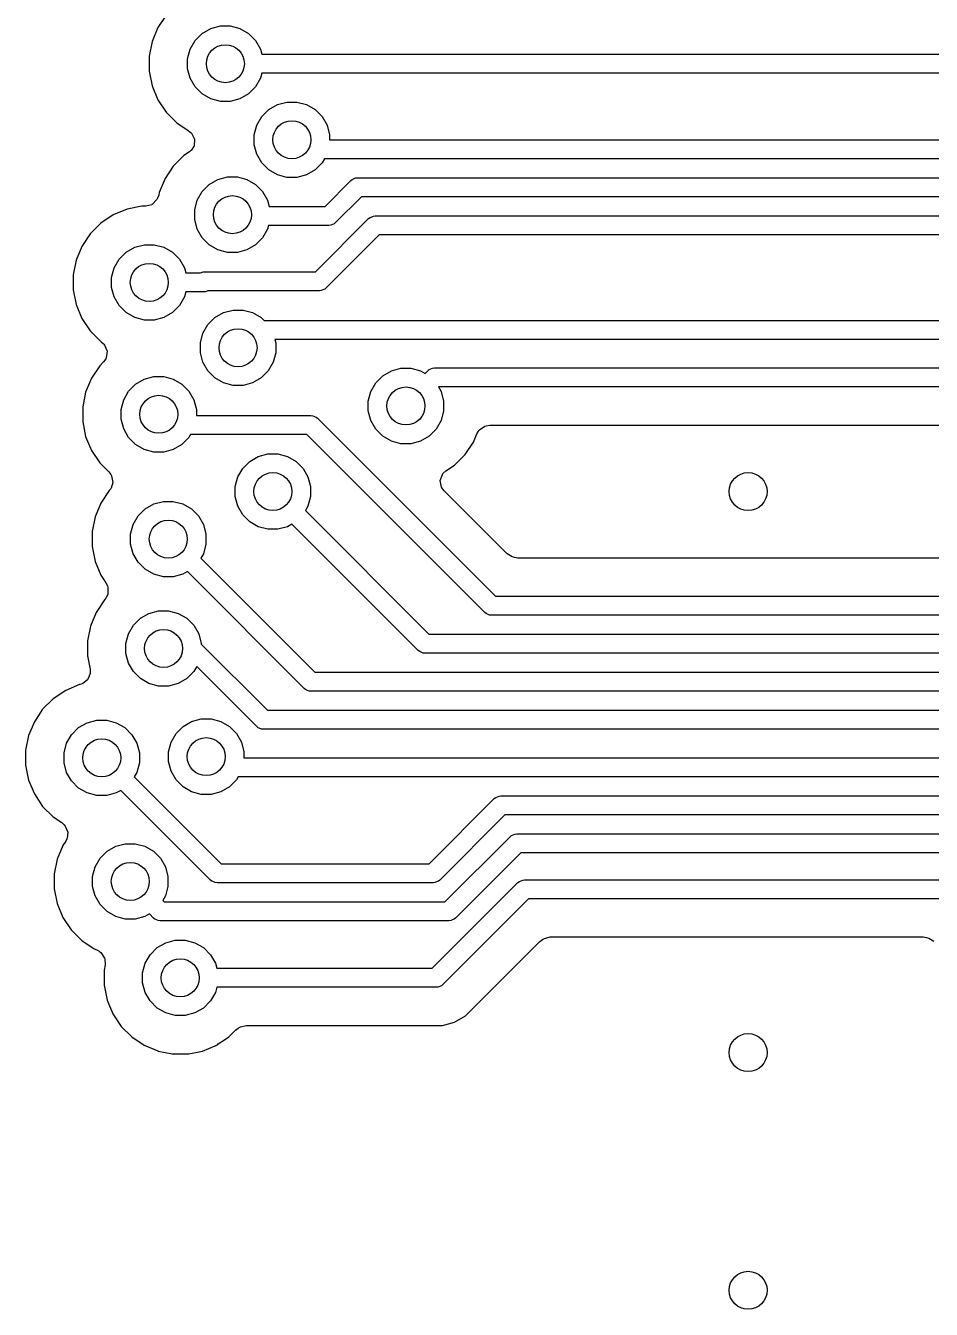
# Model space of a CAD drawing. Header units: inches. Extents: x 0.71 to 7.56, y -5.16 to -0.79.
# Drawn here: x 3.224 to 3.599, y -3.787 to -3.256 of the extents above; entities that cross this region are included whole.
import ezdxf

# ---------------------------------------------------------------- set-up
doc = ezdxf.new("R2010")
doc.units = ezdxf.units.IN
doc.header["$MEASUREMENT"] = 0
doc.layers.add('BLACK', color=250, linetype='CONTINUOUS')

msp = doc.modelspace()

# ---------------------------------------------------------------- linework, layer by layer
at = {"layer": 'BLACK', "linetype": 'CONTINUOUS'}
for p, q in [((3.28261, -3.25156), (3.27916, -3.25672)), ((3.27916, -3.25673), (3.27678, -3.26246)), ((3.27916, -3.25672), (3.27916, -3.25673)), ((3.27916, -3.25673), (3.27916, -3.25673)), ((3.2975, -3.25916), (3.30106, -3.2571)), ((3.30106, -3.2571), (3.30503, -3.25604)), ((3.30503, -3.25604), (3.30914, -3.25604)), ((3.30914, -3.25604), (3.31311, -3.2571)), ((3.31311, -3.2571), (3.31667, -3.25916)), ((3.27678, -3.26246), (3.27557, -3.26855)), ((3.27678, -3.26246), (3.27678, -3.26246)), ((3.29254, -3.26563), (3.29459, -3.26207)), ((3.29459, -3.26207), (3.2975, -3.25916)), ((3.31667, -3.25916), (3.31958, -3.26207)), ((3.31958, -3.26207), (3.32164, -3.26563)), ((3.27557, -3.26855), (3.27557, -3.26855)), ((3.27557, -3.26855), (3.27557, -3.27476)), ((3.29147, -3.2696), (3.29254, -3.26563)), ((3.32164, -3.26563), (3.3222, -3.26772)), ((3.3222, -3.26772), (3.74246, -3.26772)), ((3.29147, -3.27371), (3.29147, -3.2696)), ((3.29254, -3.27768), (3.29147, -3.27371)), ((3.27557, -3.27476), (3.27557, -3.27476)), ((3.27557, -3.27476), (3.27557, -3.27476)), ((3.27557, -3.27476), (3.27678, -3.28085)), ((3.29459, -3.28124), (3.29254, -3.27768)), ((3.32164, -3.27768), (3.31958, -3.28124)), ((3.3222, -3.27559), (3.32164, -3.27768)), ((3.74409, -3.27559), (3.3222, -3.27559)), ((3.27678, -3.28085), (3.27678, -3.28085)), ((3.27678, -3.28085), (3.27916, -3.28658)), ((3.2975, -3.28415), (3.29459, -3.28124)), ((3.30106, -3.2862), (3.2975, -3.28415)), ((3.31667, -3.28415), (3.31311, -3.2862)), ((3.31958, -3.28124), (3.31667, -3.28415)), ((3.27916, -3.28658), (3.27916, -3.28658)), ((3.27916, -3.28658), (3.27916, -3.28658)), ((3.27916, -3.28658), (3.28261, -3.29174)), ((3.30503, -3.28727), (3.30106, -3.2862)), ((3.30914, -3.28727), (3.30503, -3.28727)), ((3.31311, -3.2862), (3.30914, -3.28727)), ((3.32507, -3.29064), (3.32863, -3.28859)), ((3.32863, -3.28859), (3.3326, -3.28752)), ((3.3326, -3.28752), (3.33672, -3.28752)), ((3.33672, -3.28752), (3.34069, -3.28859)), ((3.34069, -3.28859), (3.34425, -3.29064)), ((3.28261, -3.29174), (3.28261, -3.29174)), ((3.28261, -3.29174), (3.28261, -3.29174)), ((3.28261, -3.29174), (3.287, -3.29613)), ((3.32011, -3.29711), (3.32217, -3.29355)), ((3.32217, -3.29355), (3.32507, -3.29064)), ((3.34425, -3.29064), (3.34715, -3.29355)), ((3.34715, -3.29355), (3.34921, -3.29711)), ((3.287, -3.29613), (3.287, -3.29613)), ((3.287, -3.29613), (3.287, -3.29613)), ((3.287, -3.29613), (3.29174, -3.29931)), ((3.29174, -3.29931), (3.29245, -3.29988)), ((3.29245, -3.29988), (3.29303, -3.30044)), ((3.29303, -3.30044), (3.29437, -3.30285)), ((3.31905, -3.30108), (3.32011, -3.29711)), ((3.34921, -3.29711), (3.35027, -3.30108)), ((3.29416, -3.30569), (3.29294, -3.30756)), ((3.29419, -3.30559), (3.29416, -3.30569)), ((3.29437, -3.30285), (3.29419, -3.30559)), ((3.29419, -3.30559), (3.29419, -3.30559)), ((3.31905, -3.30519), (3.31905, -3.30108)), ((3.32011, -3.30916), (3.31905, -3.30519)), ((3.35027, -3.30108), (3.35027, -3.30315)), ((3.35027, -3.30315), (3.76445, -3.30315)), ((3.28993, -3.30968), (3.28555, -3.31407)), ((3.29219, -3.30817), (3.28993, -3.30968)), ((3.28993, -3.30968), (3.28993, -3.30968)), ((3.29285, -3.30764), (3.29219, -3.30817)), ((3.29294, -3.30756), (3.29285, -3.30764)), ((3.32217, -3.31272), (3.32011, -3.30916)), ((3.34813, -3.31102), (3.34715, -3.31272)), ((3.76608, -3.31102), (3.34813, -3.31102)), ((3.28555, -3.31407), (3.2821, -3.31923)), ((3.28555, -3.31407), (3.28555, -3.31407)), ((3.28555, -3.31407), (3.28555, -3.31407)), ((3.32507, -3.31563), (3.32217, -3.31272)), ((3.32863, -3.31768), (3.32507, -3.31563)), ((3.34425, -3.31563), (3.34069, -3.31768)), ((3.34715, -3.31272), (3.34425, -3.31563)), ((3.2821, -3.31923), (3.27972, -3.32497)), ((3.2821, -3.31923), (3.2821, -3.31923)), ((3.2821, -3.31923), (3.2821, -3.31923)), ((3.29753, -3.32457), (3.30044, -3.32167)), ((3.30044, -3.32167), (3.304, -3.31961)), ((3.304, -3.31961), (3.30797, -3.31855)), ((3.30797, -3.31855), (3.31208, -3.31855)), ((3.31208, -3.31855), (3.31605, -3.31961)), ((3.31605, -3.31961), (3.31961, -3.32167)), ((3.31961, -3.32167), (3.32252, -3.32457)), ((3.3326, -3.31875), (3.32863, -3.31768)), ((3.33672, -3.31875), (3.3326, -3.31875)), ((3.34069, -3.31768), (3.33672, -3.31875)), ((3.34837, -3.33071), (3.35903, -3.32005)), ((3.35903, -3.32005), (3.35962, -3.31956)), ((3.35962, -3.31956), (3.36104, -3.31897)), ((3.36104, -3.31897), (3.36181, -3.3189)), ((3.36181, -3.3189), (3.78767, -3.3189)), ((3.2795, -3.32607), (3.27904, -3.32738)), ((3.27972, -3.32497), (3.2795, -3.32607)), ((3.27972, -3.32497), (3.27972, -3.32497)), ((3.29548, -3.32813), (3.29753, -3.32457)), ((3.32252, -3.32457), (3.32457, -3.32813)), ((3.36344, -3.32677), (3.35278, -3.33743)), ((3.7893, -3.32677), (3.36344, -3.32677)), ((3.2664, -3.3319), (3.26066, -3.33428)), ((3.27249, -3.33069), (3.2664, -3.3319)), ((3.2664, -3.3319), (3.2664, -3.3319)), ((3.27418, -3.33069), (3.27249, -3.33069)), ((3.27659, -3.33005), (3.27418, -3.33069)), ((3.27666, -3.33001), (3.27659, -3.33005)), ((3.27684, -3.32991), (3.27666, -3.33001)), ((3.27875, -3.32793), (3.27684, -3.32991)), ((3.27684, -3.32991), (3.27684, -3.32991)), ((3.27684, -3.32991), (3.27684, -3.32991)), ((3.27684, -3.32991), (3.27684, -3.32991)), ((3.27684, -3.32991), (3.27684, -3.32991)), ((3.27904, -3.32738), (3.27875, -3.32793)), ((3.29441, -3.3321), (3.29548, -3.32813)), ((3.29441, -3.33621), (3.29441, -3.3321)), ((3.32457, -3.32813), (3.32526, -3.33071)), ((3.32526, -3.33071), (3.34837, -3.33071)), ((3.2555, -3.33773), (3.25111, -3.34211)), ((3.26066, -3.33428), (3.2555, -3.33772)), ((3.2555, -3.33772), (3.2555, -3.33772)), ((3.2555, -3.33772), (3.2555, -3.33773)), ((3.26066, -3.33428), (3.26066, -3.33428)), ((3.26066, -3.33428), (3.26066, -3.33428)), ((3.29548, -3.34019), (3.29441, -3.33621)), ((3.34444, -3.35778), (3.36642, -3.3358)), ((3.35278, -3.33743), (3.35219, -3.33792)), ((3.36642, -3.3358), (3.36702, -3.33531)), ((3.36702, -3.33531), (3.36743, -3.33514)), ((3.36743, -3.33514), (3.36844, -3.33472)), ((3.36844, -3.33472), (3.36921, -3.33465)), ((3.36921, -3.33465), (3.82347, -3.33465)), ((3.25111, -3.34211), (3.24766, -3.34728)), ((3.25111, -3.34211), (3.25111, -3.34211)), ((3.25111, -3.34211), (3.25111, -3.34211)), ((3.29753, -3.34375), (3.29548, -3.34019)), ((3.32457, -3.34019), (3.32252, -3.34375)), ((3.325, -3.33858), (3.32457, -3.34019)), ((3.35, -3.33858), (3.325, -3.33858)), ((3.37084, -3.34252), (3.34885, -3.3645)), ((3.35077, -3.33851), (3.35, -3.33858)), ((3.35219, -3.33792), (3.35077, -3.33851)), ((3.82347, -3.34252), (3.37084, -3.34252)), ((3.24766, -3.34728), (3.24529, -3.35301)), ((3.24766, -3.34728), (3.24766, -3.34728)), ((3.24766, -3.34728), (3.24766, -3.34728)), ((3.266, -3.34971), (3.26956, -3.34766)), ((3.26956, -3.34766), (3.27354, -3.34659)), ((3.27354, -3.34659), (3.27765, -3.34659)), ((3.27765, -3.34659), (3.28162, -3.34766)), ((3.28162, -3.34766), (3.28518, -3.34971)), ((3.30044, -3.34665), (3.29753, -3.34375)), ((3.304, -3.34871), (3.30044, -3.34665)), ((3.31961, -3.34665), (3.31605, -3.34871)), ((3.32252, -3.34375), (3.31961, -3.34665)), ((3.24529, -3.35301), (3.24407, -3.3591)), ((3.24529, -3.35301), (3.24529, -3.35301)), ((3.26104, -3.35618), (3.2631, -3.35262)), ((3.2631, -3.35262), (3.266, -3.34971)), ((3.28518, -3.34971), (3.28808, -3.35262)), ((3.28808, -3.35262), (3.29014, -3.35618)), ((3.30797, -3.34977), (3.304, -3.34871)), ((3.31208, -3.34977), (3.30797, -3.34977)), ((3.31605, -3.34871), (3.31208, -3.34977)), ((3.25998, -3.36015), (3.26104, -3.35618)), ((3.29014, -3.35618), (3.2907, -3.35827)), ((3.2907, -3.35827), (3.29685, -3.35827)), ((3.29685, -3.35827), (3.29784, -3.35786)), ((3.29784, -3.35786), (3.29861, -3.35778)), ((3.29861, -3.35778), (3.34444, -3.35778)), ((3.24407, -3.3591), (3.24407, -3.3591)), ((3.24407, -3.3591), (3.24407, -3.36531)), ((3.25998, -3.36426), (3.25998, -3.36015)), ((3.26104, -3.36823), (3.25998, -3.36426)), ((3.24407, -3.36531), (3.24407, -3.36531)), ((3.24407, -3.36531), (3.24407, -3.36531)), ((3.24407, -3.36531), (3.24529, -3.3714)), ((3.2631, -3.37179), (3.26104, -3.36823)), ((3.29014, -3.36823), (3.28808, -3.37179)), ((3.2907, -3.36614), (3.29014, -3.36823)), ((3.29812, -3.36614), (3.2907, -3.36614)), ((3.29889, -3.36607), (3.29812, -3.36614)), ((3.29988, -3.36566), (3.29889, -3.36607)), ((3.34607, -3.36566), (3.29988, -3.36566)), ((3.34684, -3.36558), (3.34607, -3.36566)), ((3.34826, -3.36499), (3.34684, -3.36558)), ((3.34885, -3.3645), (3.34826, -3.36499)), ((3.24529, -3.3714), (3.24529, -3.3714)), ((3.24529, -3.3714), (3.24529, -3.3714)), ((3.24529, -3.3714), (3.24766, -3.37713)), ((3.266, -3.3747), (3.2631, -3.37179)), ((3.26956, -3.37675), (3.266, -3.3747)), ((3.28518, -3.3747), (3.28162, -3.37675)), ((3.28808, -3.37179), (3.28518, -3.3747)), ((3.30277, -3.37676), (3.30633, -3.37471)), ((3.30633, -3.37471), (3.3103, -3.37364)), ((3.3103, -3.37364), (3.31441, -3.37364)), ((3.31441, -3.37364), (3.31838, -3.37471)), ((3.31838, -3.37471), (3.32194, -3.37676)), ((3.24766, -3.37713), (3.24766, -3.37713)), ((3.24766, -3.37713), (3.24766, -3.37713)), ((3.24766, -3.37713), (3.24766, -3.37713)), ((3.24766, -3.37713), (3.24766, -3.37713)), ((3.24766, -3.37713), (3.24766, -3.37713)), ((3.24766, -3.37713), (3.25111, -3.38229)), ((3.27354, -3.37782), (3.26956, -3.37675)), ((3.27765, -3.37782), (3.27354, -3.37782)), ((3.28162, -3.37675), (3.27765, -3.37782)), ((3.2978, -3.38323), (3.29986, -3.37967)), ((3.29986, -3.37967), (3.30277, -3.37676)), ((3.32194, -3.37676), (3.32313, -3.37795)), ((3.32313, -3.37795), (3.74616, -3.37795)), ((3.25111, -3.38229), (3.25111, -3.38229)), ((3.25111, -3.38229), (3.25111, -3.3823)), ((3.25111, -3.3823), (3.2555, -3.38668)), ((3.29674, -3.3872), (3.2978, -3.38323)), ((3.2555, -3.38668), (3.2555, -3.38668)), ((3.2555, -3.38668), (3.2555, -3.38668)), ((3.2555, -3.38668), (3.2555, -3.38668)), ((3.2555, -3.38668), (3.25572, -3.38683)), ((3.25572, -3.38683), (3.25647, -3.3875)), ((3.25647, -3.3875), (3.25675, -3.38776)), ((3.25675, -3.38776), (3.2571, -3.38818)), ((3.2571, -3.38818), (3.2582, -3.3907)), ((3.2582, -3.3907), (3.25776, -3.39342)), ((3.29674, -3.39131), (3.29674, -3.3872)), ((3.74629, -3.38583), (3.3276, -3.38583)), ((3.3276, -3.38583), (3.32797, -3.3872)), ((3.32797, -3.3872), (3.32797, -3.39131)), ((3.25662, -3.39515), (3.25505, -3.39673)), ((3.25757, -3.39381), (3.25662, -3.39515)), ((3.25776, -3.39342), (3.25757, -3.39381)), ((3.2978, -3.39528), (3.29674, -3.39131)), ((3.29986, -3.39884), (3.2978, -3.39528)), ((3.3269, -3.39528), (3.32485, -3.39884)), ((3.32797, -3.39131), (3.3269, -3.39528)), ((3.25505, -3.39673), (3.2516, -3.40189)), ((3.25505, -3.39673), (3.25505, -3.39673)), ((3.25505, -3.39673), (3.25505, -3.39673)), ((3.2735, -3.40227), (3.27747, -3.4012)), ((3.27747, -3.4012), (3.28158, -3.4012)), ((3.28158, -3.4012), (3.28555, -3.40227)), ((3.30277, -3.40175), (3.29986, -3.39884)), ((3.32485, -3.39884), (3.32194, -3.40175)), ((3.3694, -3.40378), (3.3723, -3.40087)), ((3.3723, -3.40087), (3.37586, -3.39882)), ((3.37586, -3.39882), (3.37983, -3.39775)), ((3.37983, -3.39775), (3.38395, -3.39775)), ((3.38395, -3.39775), (3.38792, -3.39882)), ((3.38792, -3.39882), (3.38979, -3.3999)), ((3.38979, -3.3999), (3.3909, -3.39879)), ((3.3909, -3.39879), (3.39149, -3.3983)), ((3.39149, -3.3983), (3.39291, -3.39771)), ((3.39291, -3.39771), (3.39368, -3.39764)), ((3.39368, -3.39764), (3.68108, -3.39764)), ((3.2516, -3.40189), (3.24922, -3.40762)), ((3.2516, -3.40189), (3.2516, -3.40189)), ((3.2516, -3.40189), (3.2516, -3.40189)), ((3.26703, -3.40723), (3.26994, -3.40432)), ((3.26994, -3.40432), (3.2735, -3.40227)), ((3.28555, -3.40227), (3.28911, -3.40432)), ((3.28911, -3.40432), (3.29202, -3.40723)), ((3.30633, -3.40381), (3.30277, -3.40175)), ((3.3103, -3.40487), (3.30633, -3.40381)), ((3.31441, -3.40487), (3.3103, -3.40487)), ((3.31838, -3.40381), (3.31441, -3.40487)), ((3.32194, -3.40175), (3.31838, -3.40381)), ((3.36734, -3.40734), (3.3694, -3.40378)), ((3.67945, -3.40551), (3.39538, -3.40551)), ((3.39538, -3.40551), (3.39644, -3.40734)), ((3.24922, -3.40762), (3.24801, -3.41371)), ((3.24922, -3.40762), (3.24922, -3.40762)), ((3.26391, -3.41476), (3.26498, -3.41079)), ((3.26498, -3.41079), (3.26703, -3.40723)), ((3.29202, -3.40723), (3.29408, -3.41079)), ((3.29408, -3.41079), (3.29514, -3.41476)), ((3.36628, -3.41131), (3.36734, -3.40734)), ((3.36628, -3.41542), (3.36628, -3.41131)), ((3.39644, -3.40734), (3.3975, -3.41131)), ((3.3975, -3.41131), (3.3975, -3.41542)), ((3.24801, -3.41371), (3.24801, -3.41371)), ((3.24801, -3.41371), (3.24801, -3.41992)), ((3.26391, -3.41887), (3.26391, -3.41476)), ((3.29514, -3.41476), (3.29514, -3.41732)), ((3.29514, -3.41732), (3.34252, -3.41732)), ((3.34252, -3.41732), (3.34329, -3.4174)), ((3.34329, -3.4174), (3.34471, -3.41799)), ((3.36734, -3.41939), (3.36628, -3.41542)), ((3.3975, -3.41542), (3.39644, -3.41939)), ((3.24801, -3.41992), (3.24801, -3.41992)), ((3.24801, -3.41992), (3.24801, -3.41992)), ((3.24801, -3.41992), (3.24922, -3.42601)), ((3.26498, -3.42284), (3.26391, -3.41887)), ((3.34471, -3.41799), (3.3453, -3.41848)), ((3.3453, -3.41848), (3.41895, -3.49213)), ((3.3694, -3.42295), (3.36734, -3.41939)), ((3.39644, -3.41939), (3.39438, -3.42295)), ((3.4123, -3.42327), (3.41456, -3.4217)), ((3.41456, -3.4217), (3.41507, -3.42153)), ((3.41507, -3.42153), (3.41661, -3.42128)), ((3.41661, -3.42128), (3.66472, -3.42128)), ((3.24922, -3.42601), (3.24922, -3.42601)), ((3.24922, -3.42601), (3.2516, -3.43174)), ((3.26703, -3.4264), (3.26498, -3.42284)), ((3.26994, -3.42931), (3.26703, -3.4264)), ((3.29202, -3.4264), (3.28911, -3.42931)), ((3.29272, -3.4252), (3.29202, -3.4264)), ((3.34089, -3.4252), (3.29272, -3.4252)), ((3.41454, -3.49885), (3.34089, -3.4252)), ((3.3723, -3.42586), (3.3694, -3.42295)), ((3.37586, -3.42792), (3.3723, -3.42586)), ((3.37983, -3.42898), (3.37586, -3.42792)), ((3.38792, -3.42792), (3.38395, -3.42898)), ((3.39148, -3.42586), (3.38792, -3.42792)), ((3.39438, -3.42295), (3.39148, -3.42586)), ((3.40982, -3.42829), (3.41121, -3.42494)), ((3.41121, -3.42494), (3.41192, -3.42375)), ((3.41192, -3.42375), (3.41198, -3.42367)), ((3.41198, -3.42367), (3.4123, -3.42327)), ((3.2516, -3.43174), (3.2516, -3.43174)), ((3.2516, -3.43174), (3.2516, -3.43175)), ((3.2516, -3.43175), (3.25505, -3.43691)), ((3.2735, -3.43137), (3.26994, -3.42931)), ((3.27747, -3.43243), (3.2735, -3.43137)), ((3.28158, -3.43243), (3.27747, -3.43243)), ((3.28555, -3.43137), (3.28158, -3.43243)), ((3.28911, -3.42931), (3.28555, -3.43137)), ((3.32075, -3.43425), (3.32472, -3.43319)), ((3.32472, -3.43319), (3.32883, -3.43319)), ((3.32883, -3.43319), (3.3328, -3.43425)), ((3.38395, -3.42898), (3.37983, -3.42898)), ((3.40198, -3.43785), (3.40637, -3.43346)), ((3.40637, -3.43346), (3.40982, -3.42829)), ((3.25505, -3.43691), (3.25505, -3.43691)), ((3.25505, -3.43691), (3.25505, -3.43691)), ((3.25505, -3.43691), (3.25882, -3.44068)), ((3.31428, -3.43921), (3.31718, -3.43631)), ((3.31718, -3.43631), (3.32075, -3.43425)), ((3.3328, -3.43425), (3.33636, -3.43631)), ((3.33636, -3.43631), (3.33927, -3.43921)), ((3.39842, -3.44022), (3.40198, -3.43785)), ((3.25882, -3.44068), (3.25882, -3.44068)), ((3.25882, -3.44068), (3.25965, -3.44179)), ((3.25965, -3.44179), (3.25995, -3.44233)), ((3.25995, -3.44233), (3.26053, -3.44502)), ((3.31116, -3.44674), (3.31222, -3.44277)), ((3.31222, -3.44277), (3.31428, -3.43921)), ((3.33927, -3.43921), (3.34132, -3.44277)), ((3.34132, -3.44277), (3.34238, -3.44674)), ((3.39601, -3.44428), (3.39697, -3.4417)), ((3.39697, -3.4417), (3.39723, -3.44136)), ((3.39723, -3.44136), (3.39842, -3.44022)), ((3.25898, -3.44841), (3.25554, -3.45358)), ((3.2591, -3.44828), (3.25898, -3.44841)), ((3.25898, -3.44841), (3.25898, -3.44841)), ((3.2596, -3.44764), (3.25909, -3.44827)), ((3.25909, -3.44827), (3.2591, -3.44828)), ((3.25977, -3.44738), (3.2596, -3.44764)), ((3.26053, -3.44509), (3.25977, -3.44738)), ((3.26053, -3.44502), (3.26053, -3.44509)), ((3.31116, -3.45085), (3.31116, -3.44674)), ((3.34238, -3.44674), (3.34238, -3.45085)), ((3.39659, -3.44697), (3.39601, -3.44428)), ((3.39685, -3.44745), (3.39659, -3.44697)), ((3.39769, -3.44856), (3.39685, -3.44745)), ((3.42376, -3.47464), (3.39769, -3.44856)), ((3.25554, -3.45358), (3.25316, -3.45931)), ((3.25554, -3.45358), (3.25554, -3.45358)), ((3.25554, -3.45358), (3.25554, -3.45358)), ((3.27388, -3.45601), (3.27744, -3.45395)), ((3.27744, -3.45395), (3.28141, -3.45289)), ((3.28141, -3.45289), (3.28552, -3.45289)), ((3.28552, -3.45289), (3.28949, -3.45395)), ((3.28949, -3.45395), (3.29305, -3.45601)), ((3.31222, -3.45483), (3.31116, -3.45085)), ((3.34238, -3.45085), (3.34132, -3.45483)), ((3.25316, -3.45931), (3.25195, -3.4654)), ((3.25316, -3.45931), (3.25316, -3.45931)), ((3.26892, -3.46248), (3.27097, -3.45892)), ((3.27097, -3.45892), (3.27388, -3.45601)), ((3.29305, -3.45601), (3.29596, -3.45892)), ((3.29596, -3.45892), (3.29801, -3.46248)), ((3.31428, -3.45839), (3.31222, -3.45483)), ((3.31718, -3.46129), (3.31428, -3.45839)), ((3.34132, -3.45483), (3.34024, -3.4567)), ((3.34024, -3.4567), (3.39141, -3.50787)), ((3.26785, -3.46645), (3.26892, -3.46248)), ((3.29801, -3.46248), (3.29908, -3.46645)), ((3.32075, -3.46335), (3.31718, -3.46129)), ((3.32472, -3.46441), (3.32075, -3.46335)), ((3.32883, -3.46441), (3.32472, -3.46441)), ((3.3328, -3.46335), (3.32883, -3.46441)), ((3.33467, -3.46227), (3.3328, -3.46335)), ((3.387, -3.51459), (3.33467, -3.46227)), ((3.25195, -3.4654), (3.25195, -3.4654)), ((3.25195, -3.4654), (3.25195, -3.47161)), ((3.26785, -3.47056), (3.26785, -3.46645)), ((3.26892, -3.47453), (3.26785, -3.47056)), ((3.29908, -3.47056), (3.29801, -3.47453)), ((3.29908, -3.46645), (3.29908, -3.47056)), ((3.25195, -3.47161), (3.25195, -3.47161)), ((3.25195, -3.47161), (3.25195, -3.47161)), ((3.25195, -3.47161), (3.25316, -3.4777)), ((3.27097, -3.47809), (3.26892, -3.47453)), ((3.29801, -3.47453), (3.29693, -3.4764)), ((3.42584, -3.47587), (3.42376, -3.47464)), ((3.42683, -3.47616), (3.42584, -3.47587)), ((3.25316, -3.4777), (3.25316, -3.4777)), ((3.25316, -3.4777), (3.25554, -3.48343)), ((3.27388, -3.481), (3.27097, -3.47809)), ((3.27744, -3.48305), (3.27388, -3.481)), ((3.29693, -3.4764), (3.34415, -3.52362)), ((3.42821, -3.47636), (3.42683, -3.47616)), ((3.74531, -3.47636), (3.42821, -3.47636)), ((3.42821, -3.47636), (3.42821, -3.47636)), ((3.42821, -3.47636), (3.42821, -3.47636)), ((3.25554, -3.48343), (3.25554, -3.48343)), ((3.25554, -3.48343), (3.25554, -3.48343)), ((3.25554, -3.48343), (3.25554, -3.48343)), ((3.25554, -3.48343), (3.25632, -3.4846)), ((3.25632, -3.4846), (3.25762, -3.48655)), ((3.25762, -3.48655), (3.25762, -3.48655)), ((3.25762, -3.48655), (3.25762, -3.48655)), ((3.25762, -3.48655), (3.25822, -3.48781)), ((3.28141, -3.48412), (3.27744, -3.48305)), ((3.28552, -3.48412), (3.28141, -3.48412)), ((3.28949, -3.48305), (3.28552, -3.48412)), ((3.29136, -3.48197), (3.28949, -3.48305)), ((3.33974, -3.53034), (3.29136, -3.48197)), ((3.25838, -3.49142), (3.25712, -3.49358)), ((3.25822, -3.48781), (3.2584, -3.48839)), ((3.25845, -3.49114), (3.25838, -3.49142)), ((3.2584, -3.48839), (3.25845, -3.49114)), ((3.25702, -3.49369), (3.25357, -3.49885)), ((3.25712, -3.49358), (3.25702, -3.49369)), ((3.25702, -3.49369), (3.25702, -3.49369)), ((3.25702, -3.49369), (3.25702, -3.49369)), ((3.41895, -3.49213), (3.75427, -3.49213)), ((3.25357, -3.49885), (3.25119, -3.50459)), ((3.25357, -3.49885), (3.25357, -3.49885)), ((3.25357, -3.49885), (3.25357, -3.49885)), ((3.269, -3.50419), (3.27191, -3.50129)), ((3.27191, -3.50129), (3.27547, -3.49923)), ((3.27547, -3.49923), (3.27944, -3.49817)), ((3.27944, -3.49817), (3.28355, -3.49817)), ((3.28355, -3.49817), (3.28752, -3.49923)), ((3.28752, -3.49923), (3.29108, -3.50129)), ((3.29108, -3.50129), (3.29399, -3.50419)), ((3.41514, -3.49934), (3.41454, -3.49885)), ((3.41655, -3.49992), (3.41514, -3.49934)), ((3.41732, -3.5), (3.41655, -3.49992)), ((3.75591, -3.5), (3.41732, -3.5)), ((3.25119, -3.50459), (3.24998, -3.51068)), ((3.25119, -3.50459), (3.25119, -3.50459)), ((3.26588, -3.51172), (3.26695, -3.50775)), ((3.26695, -3.50775), (3.269, -3.50419)), ((3.29399, -3.50419), (3.29605, -3.50775)), ((3.29605, -3.50775), (3.29711, -3.51172)), ((3.24998, -3.51068), (3.24998, -3.51068)), ((3.24998, -3.51068), (3.24998, -3.51068)), ((3.24998, -3.51068), (3.24998, -3.51688)), ((3.26588, -3.51584), (3.26588, -3.51172)), ((3.29711, -3.51172), (3.29711, -3.51199)), ((3.29711, -3.51199), (3.32449, -3.53937)), ((3.39141, -3.50787), (3.72441, -3.50787)), ((3.24998, -3.51688), (3.24998, -3.51688)), ((3.24998, -3.51688), (3.24998, -3.51688)), ((3.24998, -3.51688), (3.25106, -3.52233)), ((3.26695, -3.51981), (3.26588, -3.51584)), ((3.3876, -3.51508), (3.387, -3.51459)), ((3.38902, -3.51567), (3.3876, -3.51508)), ((3.38978, -3.51575), (3.38902, -3.51567)), ((3.72278, -3.51575), (3.38978, -3.51575)), ((3.25106, -3.52233), (3.25108, -3.52246)), ((3.25108, -3.52246), (3.25106, -3.52261)), ((3.25106, -3.52261), (3.25111, -3.52358)), ((3.25111, -3.52358), (3.25106, -3.5242)), ((3.269, -3.52337), (3.26695, -3.51981)), ((3.27191, -3.52627), (3.269, -3.52337)), ((3.29399, -3.52337), (3.29108, -3.52627)), ((3.29522, -3.52123), (3.29399, -3.52337)), ((3.32008, -3.54609), (3.29522, -3.52123)), ((3.34415, -3.52362), (3.69291, -3.52362)), ((3.24671, -3.52875), (3.24098, -3.53113)), ((3.24682, -3.52873), (3.24671, -3.52875)), ((3.24671, -3.52875), (3.24671, -3.52875)), ((3.24671, -3.52875), (3.24671, -3.52875)), ((3.24782, -3.52842), (3.24682, -3.52873)), ((3.2481, -3.52829), (3.24782, -3.52842)), ((3.25, -3.52682), (3.2481, -3.52829)), ((3.25005, -3.52676), (3.25, -3.52682)), ((3.25066, -3.52522), (3.25005, -3.52676)), ((3.25005, -3.52676), (3.25005, -3.52676)), ((3.25069, -3.52518), (3.25066, -3.52522)), ((3.2507, -3.5251), (3.25069, -3.52518)), ((3.25106, -3.5242), (3.2507, -3.5251)), ((3.27547, -3.52833), (3.27191, -3.52627)), ((3.27944, -3.52939), (3.27547, -3.52833)), ((3.28752, -3.52833), (3.28355, -3.52939)), ((3.29108, -3.52627), (3.28752, -3.52833)), ((3.24098, -3.53113), (3.23582, -3.53458)), ((3.24098, -3.53113), (3.24098, -3.53113)), ((3.24098, -3.53113), (3.24098, -3.53113)), ((3.28355, -3.52939), (3.27944, -3.52939)), ((3.34033, -3.53083), (3.33974, -3.53034)), ((3.34075, -3.531), (3.34033, -3.53083)), ((3.34175, -3.53142), (3.34075, -3.531)), ((3.34252, -3.5315), (3.34175, -3.53142)), ((3.69128, -3.5315), (3.34252, -3.5315)), ((3.23143, -3.53896), (3.22798, -3.54413)), ((3.23582, -3.53458), (3.23143, -3.53896)), ((3.23143, -3.53896), (3.23143, -3.53896)), ((3.23143, -3.53896), (3.23143, -3.53896)), ((3.23582, -3.53458), (3.23582, -3.53458)), ((3.23582, -3.53458), (3.23582, -3.53458)), ((3.32449, -3.53937), (3.68639, -3.53937)), ((3.22798, -3.54413), (3.2256, -3.54986)), ((3.22798, -3.54413), (3.22798, -3.54413)), ((3.22798, -3.54413), (3.22798, -3.54413)), ((3.24632, -3.54656), (3.24988, -3.54451)), ((3.24988, -3.54451), (3.25385, -3.54344)), ((3.25385, -3.54344), (3.25796, -3.54344)), ((3.25796, -3.54344), (3.26193, -3.54451)), ((3.26193, -3.54451), (3.26549, -3.54656)), ((3.28958, -3.54607), (3.29314, -3.54401)), ((3.29314, -3.54401), (3.29712, -3.54295)), ((3.29712, -3.54295), (3.30123, -3.54295)), ((3.30123, -3.54295), (3.3052, -3.54401)), ((3.3052, -3.54401), (3.30876, -3.54607)), ((3.2256, -3.54986), (3.22439, -3.55595)), ((3.2256, -3.54986), (3.2256, -3.54986)), ((3.24136, -3.55303), (3.24341, -3.54947)), ((3.24341, -3.54947), (3.24632, -3.54656)), ((3.26549, -3.54656), (3.2684, -3.54947)), ((3.2684, -3.54947), (3.27045, -3.55303)), ((3.28462, -3.55254), (3.28668, -3.54898)), ((3.28668, -3.54898), (3.28958, -3.54607)), ((3.30876, -3.54607), (3.31167, -3.54898)), ((3.31167, -3.54898), (3.31372, -3.55254)), ((3.32068, -3.54658), (3.32008, -3.54609)), ((3.32109, -3.54675), (3.32068, -3.54658)), ((3.32209, -3.54717), (3.32109, -3.54675)), ((3.32286, -3.54724), (3.32209, -3.54717)), ((3.68476, -3.54724), (3.32286, -3.54724)), ((3.24029, -3.557), (3.24136, -3.55303)), ((3.27045, -3.55303), (3.27152, -3.557)), ((3.28356, -3.55651), (3.28462, -3.55254)), ((3.31372, -3.55254), (3.31478, -3.55651)), ((3.22439, -3.55595), (3.22439, -3.55595)), ((3.22439, -3.55595), (3.22439, -3.56216)), ((3.24029, -3.56111), (3.24029, -3.557)), ((3.27152, -3.557), (3.27152, -3.56111)), ((3.28356, -3.56062), (3.28356, -3.55651)), ((3.28462, -3.56459), (3.28356, -3.56062)), ((3.31478, -3.55651), (3.31478, -3.55906)), ((3.31478, -3.55906), (3.6838, -3.55906)), ((3.22439, -3.56216), (3.22439, -3.56216)), ((3.22439, -3.56216), (3.22439, -3.56216)), ((3.22439, -3.56216), (3.2256, -3.56825)), ((3.24136, -3.56508), (3.24029, -3.56111)), ((3.24341, -3.56864), (3.24136, -3.56508)), ((3.27045, -3.56508), (3.26937, -3.56696)), ((3.27152, -3.56111), (3.27045, -3.56508)), ((3.28668, -3.56815), (3.28462, -3.56459)), ((3.2256, -3.56825), (3.2256, -3.56825)), ((3.2256, -3.56825), (3.22798, -3.57398)), ((3.24632, -3.57155), (3.24341, -3.56864)), ((3.24988, -3.5736), (3.24632, -3.57155)), ((3.26937, -3.56696), (3.30534, -3.60292)), ((3.28958, -3.57106), (3.28668, -3.56815)), ((3.29314, -3.57311), (3.28958, -3.57106)), ((3.30876, -3.57106), (3.3052, -3.57311)), ((3.31167, -3.56815), (3.30876, -3.57106)), ((3.31237, -3.56693), (3.31167, -3.56815)), ((3.68217, -3.56693), (3.31237, -3.56693)), ((3.22798, -3.57398), (3.22798, -3.57398)), ((3.22798, -3.57398), (3.22798, -3.57398)), ((3.22798, -3.57398), (3.23143, -3.57915)), ((3.25385, -3.57467), (3.24988, -3.5736)), ((3.25796, -3.57467), (3.25385, -3.57467)), ((3.26193, -3.5736), (3.25796, -3.57467)), ((3.26381, -3.57252), (3.26193, -3.5736)), ((3.30093, -3.60964), (3.26381, -3.57252)), ((3.29712, -3.57418), (3.29314, -3.57311)), ((3.30123, -3.57418), (3.29712, -3.57418)), ((3.3052, -3.57311), (3.30123, -3.57418)), ((3.39151, -3.60292), (3.41848, -3.57596)), ((3.41848, -3.57596), (3.41907, -3.57547)), ((3.41907, -3.57547), (3.42049, -3.57488)), ((3.42049, -3.57488), (3.42126, -3.5748)), ((3.42126, -3.5748), (3.67728, -3.5748)), ((3.23143, -3.57915), (3.23143, -3.57915)), ((3.23143, -3.57915), (3.23582, -3.58353)), ((3.23582, -3.58353), (3.23582, -3.58353)), ((3.23582, -3.58353), (3.23582, -3.58354)), ((3.23582, -3.58354), (3.23936, -3.5859)), ((3.23936, -3.5859), (3.24039, -3.58683)), ((3.24039, -3.58683), (3.24079, -3.5873)), ((3.24079, -3.5873), (3.24188, -3.58982)), ((3.42289, -3.58268), (3.39593, -3.60964)), ((3.67565, -3.58268), (3.42289, -3.58268)), ((3.24148, -3.59257), (3.241, -3.5935)), ((3.24159, -3.59229), (3.24148, -3.59257)), ((3.24189, -3.58989), (3.24159, -3.59229)), ((3.24188, -3.58982), (3.24189, -3.58989)), ((3.39803, -3.61867), (3.425, -3.5917)), ((3.425, -3.5917), (3.4256, -3.59121)), ((3.4256, -3.59121), (3.42701, -3.59063)), ((3.42701, -3.59063), (3.42778, -3.59055)), ((3.42778, -3.59055), (3.61024, -3.59055)), ((3.23979, -3.59531), (3.23741, -3.60104)), ((3.241, -3.5935), (3.23979, -3.59531)), ((3.23979, -3.59531), (3.23979, -3.59531)), ((3.25522, -3.60065), (3.25813, -3.59774)), ((3.25813, -3.59774), (3.26169, -3.59569)), ((3.26169, -3.59569), (3.26566, -3.59462)), ((3.26566, -3.59462), (3.26977, -3.59462)), ((3.26977, -3.59462), (3.27374, -3.59569)), ((3.27374, -3.59569), (3.2773, -3.59774)), ((3.2773, -3.59774), (3.28021, -3.60065)), ((3.23741, -3.60104), (3.2362, -3.60713)), ((3.23741, -3.60104), (3.23741, -3.60104)), ((3.25317, -3.60421), (3.25522, -3.60065)), ((3.28021, -3.60065), (3.28227, -3.60421)), ((3.30534, -3.60292), (3.39151, -3.60292)), ((3.42941, -3.59843), (3.40245, -3.62539)), ((3.60861, -3.59843), (3.42941, -3.59843)), ((3.2362, -3.60713), (3.2362, -3.60713)), ((3.2362, -3.60713), (3.2362, -3.61334)), ((3.2521, -3.60818), (3.25317, -3.60421)), ((3.2521, -3.61229), (3.2521, -3.60818)), ((3.28227, -3.60421), (3.28333, -3.60818)), ((3.28333, -3.60818), (3.28333, -3.61229)), ((3.2362, -3.61334), (3.2362, -3.61334)), ((3.2362, -3.61334), (3.2362, -3.61334)), ((3.2362, -3.61334), (3.23741, -3.61943)), ((3.25317, -3.61626), (3.2521, -3.61229)), ((3.28333, -3.61229), (3.28227, -3.61626)), ((3.30152, -3.61013), (3.30093, -3.60964)), ((3.30194, -3.6103), (3.30152, -3.61013)), ((3.30294, -3.61072), (3.30194, -3.6103)), ((3.30371, -3.6108), (3.30294, -3.61072)), ((3.39314, -3.6108), (3.30371, -3.6108)), ((3.39277, -3.64621), (3.42826, -3.61071)), ((3.39391, -3.61072), (3.39314, -3.6108)), ((3.39533, -3.61013), (3.39391, -3.61072)), ((3.39593, -3.60964), (3.39533, -3.61013)), ((3.42826, -3.61071), (3.42886, -3.61022)), ((3.42886, -3.61022), (3.43028, -3.60964)), ((3.43028, -3.60964), (3.43104, -3.60956)), ((3.43104, -3.60956), (3.60697, -3.60956)), ((3.23741, -3.61943), (3.23741, -3.61943)), ((3.23741, -3.61943), (3.23979, -3.62516)), ((3.25522, -3.61982), (3.25317, -3.61626)), ((3.28227, -3.61626), (3.28118, -3.61814)), ((3.28118, -3.61814), (3.28172, -3.61867)), ((3.28172, -3.61867), (3.39803, -3.61867)), ((3.43268, -3.61743), (3.39718, -3.65293)), ((3.60534, -3.61743), (3.43268, -3.61743)), ((3.25813, -3.62273), (3.25522, -3.61982)), ((3.26169, -3.62479), (3.25813, -3.62273)), ((3.26566, -3.62585), (3.26169, -3.62479)), ((3.27374, -3.62479), (3.26977, -3.62585)), ((3.27562, -3.6237), (3.27374, -3.62479)), ((3.2773, -3.62539), (3.27562, -3.6237)), ((3.23979, -3.62516), (3.23979, -3.62516)), ((3.23979, -3.62516), (3.23979, -3.62516)), ((3.23979, -3.62516), (3.24324, -3.63033)), ((3.26977, -3.62585), (3.26566, -3.62585)), ((3.2779, -3.62588), (3.2773, -3.62539)), ((3.27932, -3.62647), (3.2779, -3.62588)), ((3.28009, -3.62654), (3.27932, -3.62647)), ((3.39966, -3.62654), (3.28009, -3.62654)), ((3.40043, -3.62647), (3.39966, -3.62654)), ((3.40185, -3.62588), (3.40043, -3.62647)), ((3.40245, -3.62539), (3.40185, -3.62588)), ((3.24324, -3.63033), (3.24324, -3.63033)), ((3.24324, -3.63033), (3.24324, -3.63033)), ((3.24324, -3.63033), (3.24763, -3.63472)), ((3.24763, -3.63472), (3.24763, -3.63472)), ((3.24763, -3.63472), (3.24763, -3.63472)), ((3.24763, -3.63472), (3.25279, -3.63816)), ((3.28239, -3.6356), (3.28636, -3.63453)), ((3.28636, -3.63453), (3.29047, -3.63453)), ((3.29047, -3.63453), (3.29444, -3.6356)), ((3.40649, -3.66591), (3.43728, -3.63513)), ((3.43728, -3.63513), (3.43839, -3.6343)), ((3.43839, -3.6343), (3.4393, -3.6338)), ((3.4393, -3.6338), (3.44164, -3.6332)), ((3.44164, -3.6332), (3.59609, -3.6332)), ((3.59609, -3.6332), (3.59746, -3.6334)), ((3.59746, -3.6334), (3.59846, -3.63369)), ((3.59846, -3.63369), (3.60053, -3.63492)), ((3.25279, -3.63816), (3.25279, -3.63817)), ((3.25279, -3.63817), (3.25279, -3.63817)), ((3.25279, -3.63817), (3.25279, -3.63817)), ((3.25279, -3.63817), (3.25387, -3.63861)), ((3.25387, -3.63861), (3.25387, -3.63861)), ((3.25387, -3.63861), (3.25387, -3.63861)), ((3.25387, -3.63861), (3.25387, -3.63861)), ((3.25387, -3.63861), (3.25481, -3.63917)), ((3.25481, -3.63917), (3.25506, -3.63932)), ((3.25506, -3.63932), (3.25554, -3.63971)), ((3.25554, -3.63971), (3.25711, -3.64197)), ((3.27386, -3.64412), (3.27592, -3.64056)), ((3.27592, -3.64056), (3.27883, -3.63765)), ((3.27883, -3.63765), (3.28239, -3.6356)), ((3.29444, -3.6356), (3.298, -3.63765)), ((3.298, -3.63765), (3.30091, -3.64056)), ((3.30091, -3.64056), (3.30296, -3.64412)), ((3.25736, -3.64473), (3.25691, -3.64696)), ((3.25711, -3.64197), (3.25711, -3.64197)), ((3.25711, -3.64197), (3.2572, -3.64224)), ((3.2572, -3.64224), (3.25736, -3.64473)), ((3.2728, -3.64809), (3.27386, -3.64412)), ((3.30296, -3.64412), (3.30352, -3.64621)), ((3.25691, -3.64696), (3.2569, -3.64704)), ((3.2569, -3.64704), (3.2569, -3.65325)), ((3.2728, -3.6522), (3.2728, -3.64809)), ((3.30352, -3.64621), (3.39277, -3.64621)), ((3.2569, -3.65325), (3.2569, -3.65325)), ((3.2569, -3.65325), (3.2569, -3.65325)), ((3.2569, -3.65325), (3.25811, -3.65934)), ((3.27386, -3.65617), (3.2728, -3.6522)), ((3.27592, -3.65973), (3.27386, -3.65617)), ((3.30296, -3.65617), (3.30091, -3.65973)), ((3.30352, -3.65408), (3.30296, -3.65617)), ((3.3944, -3.65408), (3.30352, -3.65408)), ((3.39516, -3.65401), (3.3944, -3.65408)), ((3.39658, -3.65342), (3.39516, -3.65401)), ((3.39718, -3.65293), (3.39658, -3.65342)), ((3.25811, -3.65934), (3.25811, -3.65934)), ((3.25811, -3.65934), (3.26048, -3.66507)), ((3.27883, -3.66264), (3.27592, -3.65973)), ((3.30091, -3.65973), (3.298, -3.66264)), ((3.26048, -3.66507), (3.26048, -3.66507)), ((3.26048, -3.66507), (3.26048, -3.66508)), ((3.26048, -3.66508), (3.26393, -3.67024)), ((3.28239, -3.6647), (3.27883, -3.66264)), ((3.28636, -3.66576), (3.28239, -3.6647)), ((3.29047, -3.66576), (3.28636, -3.66576)), ((3.29444, -3.6647), (3.29047, -3.66576)), ((3.298, -3.66264), (3.29444, -3.6647)), ((3.402, -3.66851), (3.40649, -3.66591)), ((3.26393, -3.67024), (3.26393, -3.67024)), ((3.26393, -3.67024), (3.26393, -3.67024)), ((3.26393, -3.67024), (3.26832, -3.67463)), ((3.3085, -3.67463), (3.31135, -3.67178)), ((3.31135, -3.67178), (3.31246, -3.67094)), ((3.31246, -3.67094), (3.31337, -3.67045)), ((3.31337, -3.67045), (3.31571, -3.66985)), ((3.31571, -3.66985), (3.39699, -3.66985)), ((3.39699, -3.66985), (3.402, -3.66851)), ((3.39699, -3.66985), (3.39699, -3.66985)), ((3.26832, -3.67463), (3.26832, -3.67463)), ((3.26832, -3.67463), (3.26832, -3.67463)), ((3.26832, -3.67463), (3.27348, -3.67807)), ((3.30343, -3.67804), (3.3038, -3.67789)), ((3.3038, -3.67789), (3.30415, -3.67754)), ((3.30415, -3.67754), (3.3068, -3.67576)), ((3.3068, -3.67576), (3.3085, -3.67463)), ((3.27348, -3.67807), (3.27348, -3.67808)), ((3.27348, -3.67808), (3.27916, -3.68042)), ((3.27916, -3.68042), (3.27922, -3.68045)), ((3.27922, -3.68045), (3.28505, -3.68161)), ((3.28505, -3.68161), (3.28508, -3.68162)), ((3.28508, -3.68162), (3.2851, -3.68163)), ((3.2851, -3.68163), (3.28512, -3.68163)), ((3.28512, -3.68163), (3.28531, -3.68166)), ((3.28531, -3.68166), (3.29152, -3.68166)), ((3.29152, -3.68166), (3.29168, -3.68166)), ((3.29168, -3.68166), (3.29199, -3.68157)), ((3.29199, -3.68157), (3.29761, -3.68045)), ((3.29761, -3.68045), (3.30294, -3.67824)), ((3.30294, -3.67824), (3.30308, -3.67818)), ((3.30308, -3.67818), (3.30319, -3.67814)), ((3.30308, -3.67818), (3.30308, -3.67818)), ((3.30319, -3.67814), (3.30325, -3.67812)), ((3.30325, -3.67812), (3.30343, -3.67804))]:
    msp.add_line(p, q, dxfattribs=at)
at = {"layer": 'BLACK'}
for centre in [(3.30709, -3.27165), (3.33466, -3.30314), (3.31002, -3.33416), (3.27559, -3.3622), (3.31235, -3.38926), (3.38189, -3.41337), (3.27953, -3.41682), (3.32677, -3.4488), (3.52362, -3.44882), (3.28346, -3.4685), (3.2815, -3.51378), (3.25591, -3.55906), (3.29917, -3.55856), (3.26772, -3.61024), (3.28841, -3.65015), (3.52362, -3.6811), (3.52362, -3.77953)]:
    msp.add_circle(centre, 0.00787, dxfattribs=at)
at = {"layer": 'WHITE'}
for centre in [(3.30709, -3.27165), (3.33466, -3.30314), (3.31002, -3.33416), (3.27559, -3.3622), (3.31235, -3.38926), (3.38189, -3.41337), (3.27953, -3.41682), (3.32677, -3.4488), (3.52362, -3.44882), (3.28346, -3.4685), (3.2815, -3.51378), (3.25591, -3.55906), (3.29917, -3.55856), (3.26772, -3.61024), (3.28841, -3.65015), (3.52362, -3.6811), (3.52362, -3.77953)]:
    msp.add_circle(centre, 0.00787, dxfattribs=at)

doc.saveas('drawing.dxf')
